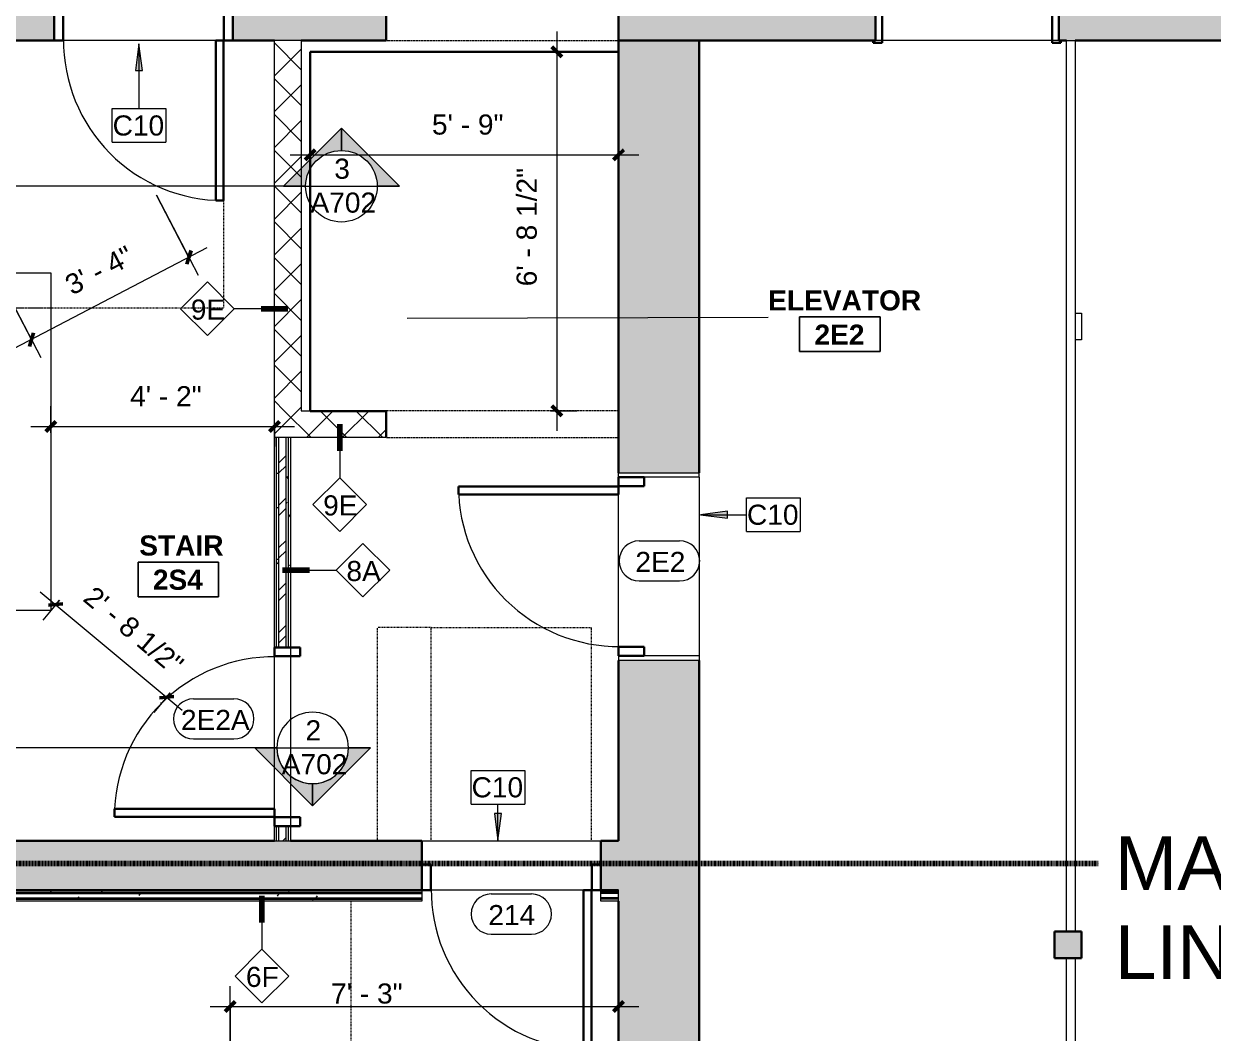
# Model space of a CAD drawing. Header units: inches. Extents: x -1176 to 1507, y -2587 to 978.
# Drawn here: x -905.1 to -639, y -206 to 20 of the extents above; entities that cross this region are included whole.
import ezdxf

# ---------------------------------------------------------------- set-up
doc = ezdxf.new("R2010")
doc.units = ezdxf.units.IN
doc.header["$MEASUREMENT"] = 0
doc.linetypes.add('Dash', pattern=[0.25, 0.125, -0.125])
doc.linetypes.add('Overhead', pattern=[0.15625, 0.09375, -0.0625])
for name, color, linetype, lineweight in [('A-ANNO-DIMS', 211, 'Continuous', 9), ('A-ANNO-DIMS-48', 211, 'Continuous', 9), ('A-ANNO-KEYN', 231, 'Continuous', 9), ('A-ANNO-MATC', 214, 'Dash', 140), ('A-AREA-IDEN', 2, 'Continuous', 9), ('A-COLS', 52, 'Continuous', 18), ('A-DETL', 90, 'Continuous', 9), ('A-DETL-GENF', 92, 'Continuous', 9), ('A-DETL-MBND', 5, 'Continuous', 18), ('A-DETL-MEDM', 33, 'Continuous', 18), ('A-DOOR', 31, 'Continuous', 18), ('A-DOOR-FRAM', 31, 'Continuous', 30), ('A-DOOR-IDEN', 31, 'Continuous', 9), ('A-FLOR', 192, 'Continuous', 18), ('A-FLOR-HRAL', 11, 'Continuous', 18), ('A-GENM', 13, 'Continuous', 18), ('A-WALL', 113, 'Continuous', 18), ('A-WALL-IDEN', 211, 'Continuous', 9), ('A-WALL-PATT', 111, 'Continuous', 18), ('G-ANNO-SYMB', 111, 'Continuous', 9), ('G-ANNO-TEXT', 231, 'Continuous', 9), ('I-WALL', 2, 'Continuous', 18)]:
    doc.layers.add(name, color=color, linetype=linetype, lineweight=lineweight)
doc.styles.add('Arial', font='arial.ttf', dxfattribs={"height": 4.5})
doc.styles.add('Swis721 Lt BT', font='swissl.ttf', dxfattribs={"height": 4.5})
doc.styles.add('Swis721 Lt BT_2', font='swissl.ttf', dxfattribs={"height": 12})
doc.styles.add('Swis721 Lt BT_B', font='', dxfattribs={"height": 4.5})
doc.styles.get('Swis721 Lt BT_B').set_extended_font_data('Swis721 Lt BT', bold=True)
doc.dimstyles.new('OTJ_-_3_32__Linear__1_2__Tolerance_1', dxfattribs={"dimscale": 12, "dimtxt": 4.748918, "dimasz": 0.1875, "dimexe": 0.375, "dimexo": 0.25, "dimgap": 0.25, "dimtad": 1, "dimdec": 1, "dimrnd": 0.5, "dimzin": 3, "dimdsep": 46, "dimlunit": 4, "dimtxsty": 'Swis721 Lt BT', "dimblk1": 'OBLIQUE', "dimblk2": 'OBLIQUE', "dimsah": 1, "dimcen": 0.09, "dimdle": 0.375, "dimazin": 0, "dimtfac": 1, "dimtdec": 4, "dimtix": 1, "dimtmove": 0, "dimatfit": 3, "dimfxl": 1, "dimtvp": 1, "dimfrac": 2, "dimtolj": 1, "dimtzin": 0, "dimarcsym": 2})
doc.dimstyles.new('OTJ_-_3_32__Linear__1_2__Tolerance_2', dxfattribs={"dimscale": 12, "dimtxt": 4.748918, "dimasz": 0.1875, "dimexe": 0.375, "dimexo": 0.25, "dimgap": 0.25, "dimtad": 1, "dimdec": 1, "dimrnd": 0.5, "dimzin": 3, "dimdsep": 46, "dimlunit": 4, "dimtxsty": 'Swis721 Lt BT', "dimblk1": 'OBLIQUE', "dimblk2": 'OBLIQUE', "dimsah": 1, "dimcen": 0.09, "dimdle": 0.375, "dimazin": 0, "dimtfac": 1, "dimtdec": 4, "dimtix": 1, "dimtmove": 2, "dimatfit": 3, "dimfxl": 1, "dimtvp": 1, "dimfrac": 2, "dimtolj": 1, "dimtzin": 0, "dimarcsym": 2})
pattern_1 = [(45, (0, 0), (-4.006467, 4.006467), []), (135, (0, 0), (-4.006467, -4.006467), [])]
pattern_2 = [(0, (0, 0), (15.36, 3.84), [0.634, -10.886, 0.634, -10.886, -61.44]), (0, (0, 0), (15.36, 3.84), [-23.04, 0.634, -22.406, 0.634, -10.886, -26.88]), (0, (0, 0), (15.36, 3.84), [-57.6, 0.634, -7.046, 0.634, -18.566]), (120, (5.76, 1.92), (-11.005538, 11.38215), [0.634, -10.886, 0.634, -10.886, -61.44]), (120, (5.76, 1.92), (-11.005538, 11.38215), [-23.04, 0.634, -22.406, 0.634, -10.886, -26.88]), (120, (5.76, 1.92), (-11.005538, 11.38215), [-57.6, 0.634, -7.046, 0.634, -18.566]), (240, (7.68, 9.6), (-4.354462, -15.22215), [0.634, -10.886, 0.634, -10.886, -61.44]), (240, (7.68, 9.6), (-4.354462, -15.22215), [-23.04, 0.634, -22.406, 0.634, -10.886, -26.88]), (240, (7.68, 9.6), (-4.354462, -15.22215), [-57.6, 0.634, -7.046, 0.634, -18.566])]

# ---------------------------------------------------------------- blocks, each defined once
blk = doc.blocks.new('Top Rail Type - Top Rail_Internal_-5050133-2nd Floor Construction')
at = {"layer": 'A-FLOR-HRAL', "lineweight": 9}
for p, q in [((-671.86, 16.25), (-669.86, 16.25)), ((-671.86, -183.19), (-671.86, 16.25)), ((-669.86, 16.25), (-669.86, -183.19)), ((-671.86, -363.19), (-671.86, -189.19)), ((-669.86, -189.19), (-669.86, -363.19))]:
    blk.add_line(p, q, dxfattribs=at)
blk = doc.blocks.new('Single Flush - D13 3_ X 8_-8254427-2nd Floor Construction')
at = {"layer": 'A-DOOR', "lineweight": 30}
for p, q in [((16.16, -10), (17.91, -10)), ((16.16, -45.81), (16.16, -10)), ((17.91, -10), (17.91, -45.81)), ((17.91, -45.81), (16.16, -45.81))]:
    blk.add_line(p, q, dxfattribs=at)
at = {"layer": 'A-DOOR', "lineweight": 9}
blk.add_arc((17.91, -10), 35.81, 179.5, 270, dxfattribs=at)
at = {"layer": 'A-DOOR-FRAM'}
for p, q in [((-20, -4.25), (-20, -10)), ((-20, -4.25), (-18, -4.25)), ((-18, -4.25), (-18, -10)), ((18, -4.25), (18, -10)), ((18, -4.25), (20, -4.25)), ((20, -4.25), (20, -10)), ((-20, -10), (-18, -10)), ((18, -10), (20, -10))]:
    blk.add_line(p, q, dxfattribs=at)
at = {"layer": 'A-GENM', "linetype": 'Dash', "lineweight": 9}
for p, q in [((-25.62, 57.81), (-29.91, 57.81)), ((-29.91, 10), (-29.91, 57.81)), ((-17.91, 57.81), (-20, 57.81)), ((-17.91, 57.81), (17.91, 57.81)), ((-17.91, 37.5), (-17.91, 57.81)), ((17.91, 10), (17.91, 57.81)), ((-17.91, 10), (-17.91, 10.5)), ((17.87, 10), (17.91, 10)), ((-35.91, -10), (-35.91, -10.38)), ((17.87, -10), (17.91, -10)), ((17.91, -10), (17.91, -69.81)), ((-35.91, -12.38), (-35.91, -60.38)), ((-35.91, -62.38), (-35.91, -69.81)), ((-35.91, -69.81), (17.91, -69.81))]:
    blk.add_line(p, q, dxfattribs=at)
blk = doc.blocks.new('Double Flush - 3_6-8108160-2nd Floor Construction')
at = {"layer": 'A-DOOR', "color": 8, "lineweight": 30}
for p, q in [((-18.91, 10.5), (-0.38, 13.77)), ((-0.38, 13.77), (-0.08, 12.04)), ((0.38, 13.77), (0.08, 12.04)), ((18.91, 10.5), (0.38, 13.77)), ((-0.08, 12.04), (-18.6, 8.78)), ((0.08, 12.04), (18.6, 8.78)), ((-18.6, 8.78), (-18.91, 10.5)), ((18.6, 8.78), (18.91, 10.5))]:
    blk.add_line(p, q, dxfattribs=at)
at = {"layer": 'A-DOOR', "lineweight": 9}
for centre, start, end in [((-18.91, 10.5), 359.5, 10), ((18.91, 10.5), 170, 180.5)]:
    blk.add_arc(centre, 18.81, start, end, dxfattribs=at)
at = {"layer": 'A-DOOR-FRAM', "color": 8}
for p, q in [((-21, 10.5), (-19, 10.5)), ((-21, 10.5), (-21, 10)), ((-21, 10), (-20.5, 10)), ((-20.5, -10), (-20.5, 10)), ((-19, -10.5), (-19, 10.5)), ((19, -10.5), (19, 10.5)), ((19, 10.5), (21, 10.5)), ((20.5, 10), (21, 10)), ((20.5, -10), (20.5, 10)), ((21, 10.5), (21, 10)), ((-21, -10), (-20.5, -10)), ((-21, -10.5), (-21, -10)), ((-21, -10.5), (-19, -10.5)), ((19, -10.5), (21, -10.5)), ((20.5, -10), (21, -10)), ((21, -10.5), (21, -10))]:
    blk.add_line(p, q, dxfattribs=at)
blk = doc.blocks.new('Single Flush - D13 3_ X 8_-V21-2nd Floor Construction')
at = {"layer": 'A-GENM', "linetype": 'Dash', "lineweight": 9}
for p, q in [((-22.91, 57.81), (-29.91, 57.81)), ((-29.91, 10), (-29.91, 57.81)), ((-35.91, -10), (-35.91, -10.38)), ((-35.91, -62.38), (-35.91, -69.81)), ((-35.91, -69.81), (-18.02, -69.81))]:
    blk.add_line(p, q, dxfattribs=at)
blk = doc.blocks.new('Single Flush - D8 3_ X 8_-8258878-2nd Floor Construction')
at = {"layer": 'A-DOOR', "lineweight": 30}
for p, q in [((16.15625, 44.8125), (16.15625, 9)), ((17.90625, 44.8125), (16.15625, 44.8125)), ((17.90625, 9), (17.90625, 44.8125)), ((16.15625, 9), (17.90625, 9))]:
    blk.add_line(p, q, dxfattribs=at)
at = {"layer": 'A-DOOR', "lineweight": 9}
blk.add_arc((17.90625, 9), 35.8125, 90, 180.5, dxfattribs=at)
at = {"layer": 'A-DOOR-FRAM'}
for p, q in [((-20, 3.25), (-20, 9)), ((-20, 9), (-18, 9)), ((-18, 3.25), (-18, 9)), ((18.000004, 3.25), (18.000004, 9)), ((18.000004, 9), (20.000004, 9)), ((20.000004, 3.25), (20.000004, 9)), ((-20, 3.25), (-18, 3.25)), ((18.000004, 3.25), (20.000004, 3.25))]:
    blk.add_line(p, q, dxfattribs=at)
blk = doc.blocks.new('Single Flush - D13 3_ X 8_-8249661-2nd Floor Construction')
at = {"layer": 'A-DOOR', "lineweight": 30}
for p, q in [((16.16, -5.5), (17.91, -5.5)), ((16.16, -41.31), (16.16, -5.5)), ((17.91, -5.5), (17.91, -41.31)), ((17.91, -41.31), (16.16, -41.31))]:
    blk.add_line(p, q, dxfattribs=at)
at = {"layer": 'A-DOOR', "lineweight": 9}
blk.add_arc((17.91, -5.5), 35.81, 179.5, 270, dxfattribs=at)
at = {"layer": 'A-DOOR-FRAM'}
for p, q in [((-20, 0.25), (-20, -5.5)), ((-20, 0.25), (-18, 0.25)), ((-18, 0.25), (-18, -5.5)), ((18, 0.25), (18, -5.5)), ((18, 0.25), (20, 0.25)), ((20, 0.25), (20, -5.5)), ((-20, -5.5), (-18, -5.5)), ((18, -5.5), (20, -5.5))]:
    blk.add_line(p, q, dxfattribs=at)
at = {"layer": 'A-GENM', "linetype": 'Dash', "lineweight": 9}
for p, q in [((-17.91, 53.31), (-29.91, 53.31)), ((-29.91, 5.5), (-29.91, 53.31)), ((-17.91, 53.31), (17.91, 53.31)), ((-17.91, 5.5), (-17.91, 53.31)), ((17.91, 5.5), (17.91, 53.31)), ((17.87, 5.5), (17.91, 5.5)), ((17.87, -5.5), (17.91, -5.5)), ((17.91, -5.5), (17.91, -50.65)), ((-35.91, -8), (-35.91, -50.65)), ((17.91, -56.28), (17.91, -65.31)), ((-33, -65.31), (17.91, -65.31))]:
    blk.add_line(p, q, dxfattribs=at)
blk = doc.blocks.new('Elevator 2 - Elevator 2-7712513-2nd Floor Construction')
at = {"layer": 'A-GENM', "lineweight": 30}
for p, q in [((-772.03, 13.76), (-841.03, 13.76)), ((-841.03, 13.76), (-841.03, -66.74)), ((-772.03, 13.76), (-772.03, -66.63)), ((-841.03, -66.74), (-824.03, -66.74))]:
    blk.add_line(p, q, dxfattribs=at)
blk = doc.blocks.new('Door-Opening - Elevator Opening-7712518-2nd Floor Construction')
at = {"layer": 'A-DETL-GENF', "linetype": 'Overhead'}
for p, q in [((25.68, 10), (-26.32, 10)), ((-26.32, -10), (25.68, -10))]:
    blk.add_line(p, q, dxfattribs=at)
at = {"layer": 'A-DETL-MEDM', "lineweight": 30}
for p, q in [((-26.32, 10), (-26.32, -10)), ((25.68, -10), (25.68, 10))]:
    blk.add_line(p, q, dxfattribs=at)
blk = doc.blocks.new('Door-Opening - Elevator Opening-8184615-2nd Floor Construction')
at = {"layer": 'A-DETL-GENF', "linetype": 'Overhead'}
for p, q in [((25.68, 3), (-26.32, 3)), ((-26.32, -3), (25.68, -3))]:
    blk.add_line(p, q, dxfattribs=at)
at = {"layer": 'A-DETL-MEDM', "lineweight": 30}
for p, q in [((-26.32, 3), (-26.32, -3)), ((25.68, -3), (25.68, 3))]:
    blk.add_line(p, q, dxfattribs=at)
blk = doc.blocks.new('Single Flush - D13 3_ X 8_-8258849-2nd Floor Construction')
at = {"layer": 'A-DOOR', "lineweight": 30}
for p, q in [((16.15625, -1.8125), (17.90625, -1.8125)), ((16.15625, -37.625), (16.15625, -1.8125)), ((17.90625, -1.8125), (17.90625, -37.625)), ((17.90625, -37.625), (16.15625, -37.625))]:
    blk.add_line(p, q, dxfattribs=at)
at = {"layer": 'A-DOOR', "lineweight": 9}
blk.add_arc((17.90625, -1.8125), 35.8125, 179.5, 270, dxfattribs=at)
at = {"layer": 'A-DOOR-FRAM'}
for p, q in [((-20, 3.9375), (-20, -1.8125)), ((-20, 3.9375), (-18, 3.9375)), ((-18, 3.9375), (-18, -1.8125)), ((18.000004, 3.9375), (18.000004, -1.8125)), ((18.000004, 3.9375), (20.000004, 3.9375)), ((20.000004, 3.9375), (20.000004, -1.8125)), ((-20, -1.8125), (-18, -1.8125)), ((18.000004, -1.8125), (20.000004, -1.8125))]:
    blk.add_line(p, q, dxfattribs=at)
blk = doc.blocks.new('Room Tag - Room Name and Number-3379422-2nd Floor Construction')
at = {"layer": 'A-AREA-IDEN'}
for p, q in [((-0.1881, -0.1636), (-0.1881, -0.0018)), ((-0.1881, -0.0018), (0.1869, -0.0018)), ((0.1869, -0.0018), (-0.1881, -0.0018)), ((-0.1881, -0.0018), (-0.1881, -0.1636)), ((0.1869, -0.0018), (0.1869, -0.1636)), ((0.1869, -0.1636), (0.1869, -0.0018)), ((0.1869, -0.1636), (-0.1881, -0.1636)), ((-0.1881, -0.1636), (0.1869, -0.1636))]:
    blk.add_line(p, q, dxfattribs=at)
blk = doc.blocks.new('Door Tag - Door Tag-41184-2nd Floor Construction')
at = {"layer": 'A-DOOR-IDEN'}
for p, q in [((-0.09375, 0.09375), (0.09375, 0.09375)), ((-0.09375, -0.09375), (0.09375, -0.09375))]:
    blk.add_line(p, q, dxfattribs=at)
for centre, start, end in [((-0.09375, 0), 90, 270), ((0.09375, 0), 270, 90)]:
    blk.add_arc(centre, 0.09375, start, end, dxfattribs=at)
blk = doc.blocks.new('DIMBLOCK51-2nd Floor Construction')
at = {"layer": 'A-ANNO-DIMS-48'}
for p, q in [((-841.03, -10.72), (-841.03, -4.81)), ((-772.03, -10.72), (-772.03, -4.81)), ((-845.53, -9.31), (-767.53, -9.31)), ((-841.03, -9.31), (-841.03, -10.72)), ((-772.03, -9.31), (-772.03, -10.72))]:
    blk.add_line(p, q, dxfattribs=at)
at = {"layer": 'A-ANNO-DIMS-48', "lineweight": 50}
for p, q in [((-841.03, -9.31), (-842.15, -10.43)), ((-841.03, -9.31), (-839.9, -8.18)), ((-772.03, -9.31), (-773.15, -10.43)), ((-772.03, -9.31), (-770.9, -8.18))]:
    blk.add_line(p, q, dxfattribs=at)
at = {"layer": 'A-ANNO-DIMS-48', "color": 0, "insert": (-813.8, -0.3), "char_height": 4.5, "width": 17.4579, "attachment_point": 1, "line_spacing_factor": 1.005062, "style": 'Swis721 Lt BT'}
blk.add_mtext('5\' - 9"', dxfattribs=at)
blk = doc.blocks.new('_Oblique')
at = {"color": 0, "linetype": 'ByBlock', "lineweight": -2}
blk.add_line((-0.5, -0.5), (0.5, 0.5), dxfattribs=at)
blk = doc.blocks.new('DIMBLOCK52-2nd Floor Construction')
at = {"layer": 'A-ANNO-DIMS-48'}
for p, q in [((-785.86, 18.26), (-785.86, -71.13)), ((-787.26, 13.76), (-781.36, 13.76)), ((-785.86, 13.76), (-787.26, 13.76)), ((-787.26, -66.63), (-781.36, -66.63)), ((-785.86, -66.63), (-787.26, -66.63))]:
    blk.add_line(p, q, dxfattribs=at)
at = {"layer": 'A-ANNO-DIMS-48', "lineweight": 50}
for p, q in [((-785.86, 13.76), (-786.98, 14.88)), ((-785.86, 13.76), (-784.73, 12.63)), ((-785.86, -66.63), (-786.98, -65.5)), ((-785.86, -66.63), (-784.73, -67.75))]:
    blk.add_line(p, q, dxfattribs=at)
at = {"layer": 'A-ANNO-DIMS-48', "color": 0, "insert": (-794.86, -38.76), "char_height": 4.5, "width": 29.579, "attachment_point": 1, "rotation": 90, "line_spacing_factor": 1.005062, "style": 'Swis721 Lt BT'}
blk.add_mtext('6\' - 8 1/2"', dxfattribs=at)
blk = doc.blocks.new('DIMBLOCK61-2nd Floor Construction')
at = {"layer": 'A-ANNO-DIMS-48'}
for p, q in [((-858.92, -221.7), (-858.92, -195.47)), ((-772.04, -201.38), (-772.04, -195.47)), ((-863.42, -199.97), (-767.54, -199.97)), ((-858.92, -199.97), (-858.92, -221.7)), ((-772.04, -199.97), (-772.04, -201.38))]:
    blk.add_line(p, q, dxfattribs=at)
at = {"layer": 'A-ANNO-DIMS-48', "lineweight": 50}
for p, q in [((-858.92, -199.97), (-857.8, -198.84)), ((-772.04, -199.97), (-770.92, -198.84)), ((-858.92, -199.97), (-860.05, -201.09)), ((-772.04, -199.97), (-773.17, -201.09))]:
    blk.add_line(p, q, dxfattribs=at)
at = {"layer": 'A-ANNO-DIMS-48', "color": 0, "insert": (-836.37, -194.83), "char_height": 4.5, "width": 17.4579, "attachment_point": 1, "line_spacing_factor": 1.005062, "style": 'Swis721 Lt BT'}
blk.add_mtext('7\' - 3"', dxfattribs=at)
blk = doc.blocks.new('Section - Section Head - Filled-1367765-2nd Floor Construction')
at = {"layer": 'G-ANNO-SYMB'}
h = blk.add_hatch(color=256, dxfattribs=at)
edge = h.paths.add_edge_path(flags=0)
edge.add_line((-0.5202, 0), (-0.25, 0.2702))
edge.add_line((-0.25, 0.2702), (-0.25, 0.1667))
edge.add_arc((-0.25, 0), 0.1667, 90, 180)
edge.add_line((-0.4167, 0), (-0.5202, 0))
h = blk.add_hatch(color=256, dxfattribs=at)
edge = h.paths.add_edge_path(flags=0)
edge.add_line((0.0202, 0), (-0.0833, 0))
edge.add_arc((-0.25, 0), 0.1667, 0, 90)
edge.add_line((-0.25, 0.1667), (-0.25, 0.2702))
edge.add_line((-0.25, 0.2702), (0.0202, 0))
for p, q in [((-0.25, 0.2702), (-0.5202, 0)), ((-0.25, 0.2702), (-0.5202, 0)), ((-0.25, 0.2702), (0.0202, 0)), ((-0.25, 0.1667), (-0.25, 0.2702)), ((0.0202, 0), (-0.25, 0.2702)), ((-0.25, 0.2702), (-0.25, 0.1667)), ((-0.5202, 0), (-0.4167, 0)), ((-0.0833, 0), (0.0202, 0)), ((-0.5202, 0), (-0.4167, 0)), ((-0.4167, 0), (-0.5202, 0)), ((0.0202, 0), (-0.0833, 0)), ((-0.0833, 0), (0.0202, 0))]:
    blk.add_line(p, q, dxfattribs=at)
for start, end in [(0, 180), (360, 180), (90, 180), (0, 90), (180, 360)]:
    blk.add_arc((-0.25, 0), 0.1667, start, end, dxfattribs=at)
blk = doc.blocks.new('Keynote Tag - Keynote Number - Boxed-135510-2nd Floor Construction')
at = {"layer": 'A-ANNO-KEYN'}
for p, q in [((-0.125, -0.0792), (-0.125, 0.0781)), ((-0.125, 0.0781), (0.125, 0.0781)), ((0.125, 0.0781), (0.125, -0.0792)), ((-0.125, -0.0792), (0.125, -0.0792))]:
    blk.add_line(p, q, dxfattribs=at)
blk = doc.blocks.new('Wall Tag - 1_4_-62626-2nd Floor Construction')
at = {"layer": 'A-WALL-IDEN'}
for p, q in [((-0.125, 0), (0, 0.125)), ((0, 0.125), (0.125, 0)), ((-0.125, 0), (0, -0.125)), ((0, -0.125), (0.125, 0))]:
    blk.add_line(p, q, dxfattribs=at)
blk = doc.blocks.new('DIMBLOCK75-2nd Floor Construction')
at = {"layer": 'A-ANNO-DIMS-48'}
for p, q in [((-899.06, -71.53), (-899.06, -65.62)), ((-903.56, -70.12), (-844.54, -70.12)), ((-899.06, -70.12), (-899.06, -71.53)), ((-849.04, -69.63), (-849.04, -74.62)), ((-849.04, -70.12), (-849.04, -69.63))]:
    blk.add_line(p, q, dxfattribs=at)
at = {"layer": 'A-ANNO-DIMS-48', "lineweight": 50}
for p, q in [((-899.06, -70.12), (-897.94, -69)), ((-849.04, -70.12), (-847.92, -69)), ((-899.06, -70.12), (-900.19, -71.25)), ((-849.04, -70.12), (-850.17, -71.25))]:
    blk.add_line(p, q, dxfattribs=at)
at = {"layer": 'A-ANNO-DIMS-48', "color": 0, "insert": (-881.33, -61.12), "char_height": 4.5, "width": 17.4579, "attachment_point": 1, "line_spacing_factor": 1.005062, "style": 'Swis721 Lt BT'}
blk.add_mtext('4\' - 2"', dxfattribs=at)
blk = doc.blocks.new('DIMBLOCK76-2nd Floor Construction')
at = {"layer": 'A-ANNO-DIMS-48'}
for p, q in [((-901.42, -107.13), (-869.71, -133.64)), ((-897.14, -109.02), (-900.85, -113.47)), ((-897.97, -110.02), (-897.14, -109.02)), ((-872.33, -129.76), (-876.05, -134.21)), ((-873.16, -130.76), (-872.33, -129.76))]:
    blk.add_line(p, q, dxfattribs=at)
at = {"layer": 'A-ANNO-DIMS-48', "lineweight": 50}
for p, q in [((-897.97, -110.02), (-899.55, -110.16)), ((-897.97, -110.02), (-896.38, -109.87)), ((-873.16, -130.76), (-874.75, -130.9)), ((-873.16, -130.76), (-871.58, -130.62))]:
    blk.add_line(p, q, dxfattribs=at)
at = {"layer": 'A-ANNO-DIMS-48', "color": 0, "insert": (-889.24, -105.57), "char_height": 4.5, "width": 29.579, "attachment_point": 1, "rotation": 320.0979, "line_spacing_factor": 1.005062, "style": 'Swis721 Lt BT'}
blk.add_mtext('2\' - 8 1/2"', dxfattribs=at)
blk = doc.blocks.new('DIMBLOCK77-2nd Floor Construction')
at = {"layer": 'A-ANNO-DIMS-48'}
for p, q in [((-875.44, -18.36), (-866.08, -36.27)), ((-868.17, -32.28), (-875.44, -18.36)), ((-864.18, -30.19), (-907.38, -52.79)), ((-910.67, -36.78), (-901.31, -54.69)), ((-903.39, -50.7), (-910.67, -36.78))]:
    blk.add_line(p, q, dxfattribs=at)
at = {"layer": 'A-ANNO-DIMS-48', "lineweight": 50}
for p, q in [((-868.17, -32.28), (-867.69, -30.76)), ((-868.17, -32.28), (-868.64, -33.8)), ((-903.39, -50.7), (-902.92, -49.18)), ((-903.39, -50.7), (-903.87, -52.22))]:
    blk.add_line(p, q, dxfattribs=at)
at = {"layer": 'A-ANNO-DIMS-48', "color": 0, "insert": (-896.4, -36.88), "char_height": 4.5, "width": 17.4579, "attachment_point": 1, "rotation": 27.6064, "line_spacing_factor": 1.005062, "style": 'Swis721 Lt BT'}
blk.add_mtext('3\' - 4"', dxfattribs=at)

msp = doc.modelspace()

# ---------------------------------------------------------------- hatches: boundary and pattern name
at = {"layer": 'A-ANNO-KEYN'}
for points in [[(-879.35, 15.51), (-880.14, 9.51), (-878.56, 9.51)], [(-753.69, -89.9), (-747.69, -90.69), (-747.69, -89.11)], [(-799.04, -162.79), (-798.25, -156.79), (-799.83, -156.79)]]:
    msp.add_hatch(color=256, dxfattribs=at).paths.add_polyline_path(points, flags=0)
at = {"layer": 'A-COLS'}
msp.add_hatch(color=250, dxfattribs=at).paths.add_polyline_path([(-674.48, -189.19), (-668.48, -189.19), (-668.48, -183.19), (-674.48, -183.19)], flags=0)
at = {"layer": 'A-WALL-PATT'}
h = msp.add_hatch(color=250, dxfattribs=at)
h.paths.add_polyline_path([(-824.03, 16.25), (-824.03, 36.25), (-858.33, 36.25), (-858.33, 16.25), (-843.04, 16.25)], flags=0)
h.paths.add_polyline_path([(-590.07, 16.25), (-590.07, 36.25), (-673.56, 36.25), (-673.56, 16.25), (-636.06, 16.25)], flags=0)
h.paths.add_polyline_path([(-982.35, 16.25), (-898.33, 16.25), (-898.33, 36.25), (-1015.06, 36.25), (-1015.06, 16.25)], flags=0)
h.paths.add_polyline_path([(-754.04, 16.25), (-714.56, 16.25), (-714.56, 36.25), (-772.03, 36.25), (-772.03, 16.25)], flags=0)
at = {"layer": 'A-WALL-PATT', "lineweight": 9}
h = msp.add_hatch(dxfattribs=at)
h.set_pattern_fill('FP_5', color=256, style=0, pattern_type=2)
h.set_pattern_definition(pattern_1)
h.paths.add_polyline_path([(-849.04, -66.63), (-843.04, -66.63), (-843.04, 16.25), (-849.04, 16.25), (-849.04, -8.75)], flags=0)
at = {"layer": 'A-WALL-PATT'}
h = msp.add_hatch(color=250, dxfattribs=at)
h.paths.add_polyline_path([(-754.04, -1262.19), (-754.04, -1210.19), (-772.04, -1210.19), (-772.04, -1262.19)], flags=0)
h.paths.add_polyline_path([(-754.04, -1170.19), (-754.04, -1093.3), (-772.04, -1093.3), (-772.04, -1170.19)], flags=0)
h.paths.add_polyline_path([(-754.04, -1053.19), (-754.04, -1004.19), (-772.04, -1004.19), (-772.04, -1053.19)], flags=0)
h.paths.add_polyline_path([(-757.26, -962.19), (-754.04, -962.19), (-754.04, -860.19), (-772.04, -860.19), (-772.04, -962.19)], flags=0)
h.paths.add_polyline_path([(-772.04, -818.19), (-754.04, -818.19), (-754.04, -716.19), (-772.04, -716.19), (-772.04, -796.22)], flags=0)
h.paths.add_polyline_path([(-754.04, -674.19), (-754.04, -572.19), (-772.04, -572.19), (-772.04, -674.19)], flags=0)
h.paths.add_polyline_path([(-772.04, -530.19), (-754.04, -530.19), (-754.04, -428.19), (-772.04, -428.19), (-772.04, -498.56)], flags=0)
h.paths.add_polyline_path([(-754.04, -386.19), (-754.04, -278.19), (-772.04, -278.19), (-772.04, -386.19), (-757.26, -386.19)], flags=0)
h.paths.add_polyline_path([(-772.04, -236.19), (-754.04, -236.19), (-754.04, -122.5), (-772.04, -122.5), (-772.04, -224.7)], flags=0)
h.paths.add_polyline_path([(-754.04, -80.5), (-754.04, 16.25), (-772.04, 16.25), (-772.03, -80.5)], flags=0)
at = {"layer": 'A-WALL-PATT', "lineweight": 9}
h = msp.add_hatch(dxfattribs=at)
h.set_pattern_fill('FP_5', color=256, style=0, pattern_type=2)
h.set_pattern_definition(pattern_1)
h.paths.add_polyline_path([(-848.54, -72.63), (-824.03, -72.63), (-824.03, -66.63), (-849.04, -66.63), (-849.04, -72.63)], flags=0)
h = msp.add_hatch(dxfattribs=at)
h.set_pattern_fill('FP_19', color=256, style=0, pattern_type=2)
h.set_pattern_definition(pattern_2)
h.paths.add_polyline_path([(-848.54, -162.93), (-848.54, -159.59), (-849.04, -159.59), (-849.04, -162.93)], flags=0)
h.paths.add_polyline_path([(-848.54, -119.59), (-848.54, -72.63), (-849.04, -72.63), (-849.04, -119.59)], flags=0)
h = msp.add_hatch(dxfattribs=at)
h.set_pattern_fill('FP_19', color=256, style=0, pattern_type=2)
h.set_pattern_definition(pattern_2)
h.paths.add_polyline_path([(-848.04, -162.93), (-848.04, -159.59), (-848.54, -159.59), (-848.54, -162.93)], flags=0)
h.paths.add_polyline_path([(-848.54, -119.59), (-848.04, -119.59), (-848.04, -72.63), (-848.54, -72.63)], flags=0)
h = msp.add_hatch(dxfattribs=at)
h.set_pattern_fill('FP_46', color=256, style=0, pattern_type=2)
h.set_pattern_definition([(45, (0, 0), (-4.75176, 4.75176), []), (45, (0, 7.2), (-4.75176, 4.75176), [])])
h.paths.add_polyline_path([(-848.04, -162.93), (-846.42, -162.93), (-846.42, -159.59), (-848.04, -159.59)], flags=0)
h.paths.add_polyline_path([(-846.42, -119.59), (-846.42, -72.63), (-848.04, -72.63), (-848.04, -119.59)], flags=0)
h = msp.add_hatch(dxfattribs=at)
h.set_pattern_fill('FP_19', color=256, style=0, pattern_type=2)
h.set_pattern_definition(pattern_2)
h.paths.add_polyline_path([(-845.92, -162.93), (-845.92, -159.59), (-846.42, -159.59), (-846.42, -162.93)], flags=0)
h.paths.add_polyline_path([(-845.92, -119.59), (-845.92, -72.63), (-846.42, -72.63), (-846.42, -119.59)], flags=0)
h = msp.add_hatch(dxfattribs=at)
h.set_pattern_fill('FP_19', color=256, style=0, pattern_type=2)
h.set_pattern_definition(pattern_2)
h.paths.add_polyline_path([(-845.42, -162.93), (-845.42, -159.59), (-845.92, -159.59), (-845.92, -162.93)], flags=0)
h.paths.add_polyline_path([(-845.92, -119.59), (-845.42, -119.59), (-845.42, -72.63), (-845.92, -72.63)], flags=0)
at = {"layer": 'A-WALL-PATT'}
h = msp.add_hatch(color=250, dxfattribs=at)
h.paths.add_polyline_path([(-816.04, -173.93), (-816.04, -162.93), (-1017.06, -162.93), (-1017.06, -173.93), (-843.83, -173.93)], flags=0)
h.paths.add_polyline_path([(-774.57, -173.93), (-772.04, -173.93), (-772.04, -162.93), (-776.04, -162.93), (-776.04, -173.93)], flags=0)
at = {"layer": 'A-WALL-PATT', "lineweight": 9}
h = msp.add_hatch(dxfattribs=at)
h.set_pattern_fill('FP_19', color=256, style=0, pattern_type=2)
h.set_pattern_definition(pattern_2)
h.paths.add_polyline_path([(-816.04, -174.43), (-816.04, -173.93), (-1017.06, -173.93), (-1017.06, -174.43), (-843.83, -174.43)], flags=0)
h = msp.add_hatch(dxfattribs=at)
h.set_pattern_fill('FP_19', color=256, style=0, pattern_type=2)
h.set_pattern_definition(pattern_2)
h.paths.add_polyline_path([(-843.83, -175.68), (-816.04, -175.68), (-816.04, -174.68), (-1017.06, -174.68), (-1017.06, -175.68), (-913.09, -175.68)], flags=0)
h = msp.add_hatch(dxfattribs=at)
h.set_pattern_fill('FP_19', color=256, style=0, pattern_type=2)
h.set_pattern_definition(pattern_2)
h.paths.add_polyline_path([(-776.04, -174.43), (-772.04, -174.43), (-772.04, -173.93), (-776.04, -173.93)], flags=0)
h = msp.add_hatch(dxfattribs=at)
h.set_pattern_fill('FP_19', color=256, style=0, pattern_type=2)
h.set_pattern_definition(pattern_2)
h.paths.add_polyline_path([(-816.04, -176.43), (-816.04, -175.93), (-1017.06, -175.93), (-1017.06, -176.43), (-843.83, -176.43)], flags=0)

# ---------------------------------------------------------------- linework, layer by layer
at = {"layer": 'A-ANNO-KEYN'}
for p, q in [((-879.35, 15.51), (-880.14, 9.51)), ((-878.56, 9.51), (-879.35, 15.51)), ((-879.35, 15.51), (-879.35, 1.02)), ((-880.14, 9.51), (-878.56, 9.51)), ((-747.69, -89.11), (-753.69, -89.9)), ((-753.69, -89.9), (-747.69, -90.69)), ((-753.69, -89.9), (-743.42, -89.9)), ((-747.69, -90.69), (-747.69, -89.11)), ((-798.25, -156.79), (-799.83, -156.79)), ((-799.83, -156.79), (-799.04, -162.79)), ((-799.04, -162.79), (-799.04, -154.7)), ((-799.04, -162.79), (-798.25, -156.79))]:
    msp.add_line(p, q, dxfattribs=at)
at = {"layer": 'A-ANNO-MATC'}
msp.add_line((-1047.65, -167.98), (-664.65, -167.98), dxfattribs=at)
at = {"layer": 'A-AREA-IDEN'}
msp.add_line((-819.37, -45.9), (-738.57, -45.71), dxfattribs=at)
at = {"layer": 'A-COLS', "color": 8, "lineweight": 30}
for p, q in [((-674.48, -189.19), (-674.48, -183.19)), ((-674.48, -183.19), (-668.48, -183.19)), ((-668.48, -189.19), (-668.48, -183.19)), ((-668.48, -189.19), (-674.48, -189.19))]:
    msp.add_line(p, q, dxfattribs=at)
at = {"layer": 'A-DETL'}
for p, q in [((-876.83, -15.7), (-876.83, -15.45)), ((-874.26, -132.07), (-874.51, -132.07))]:
    msp.add_line(p, q, dxfattribs=at)
at = {"layer": 'A-DETL-MBND', "lineweight": 9}
for p, q in [((-669.86, -44.75), (-668.48, -44.75)), ((-668.48, -44.75), (-668.48, -50.75)), ((-668.48, -50.75), (-669.86, -50.75))]:
    msp.add_line(p, q, dxfattribs=at)
at = {"layer": 'A-FLOR'}
for p, q in [((-673.56, 16.25), (-714.56, 16.25)), ((-912.06, -35.75), (-899.06, -35.75)), ((-899.06, -35.75), (-899.06, -111.32)), ((-772.04, -121.5), (-772.04, -81.5)), ((-754.04, -81.5), (-754.04, -121.5)), ((-899.06, -111.32), (-1017.06, -111.32))]:
    msp.add_line(p, q, dxfattribs=at)
at = {"layer": 'A-WALL', "color": 8, "lineweight": 30}
for p, q in [((-898.33, 36.25), (-898.33, 16.25)), ((-858.33, 36.25), (-858.33, 16.25)), ((-714.56, 36.25), (-714.56, 16.25)), ((-673.56, 36.25), (-673.56, 16.25)), ((-1041.06, 16.25), (-898.33, 16.25)), ((-849.04, 16.25), (-858.33, 16.25)), ((-824.03, 16.25), (-843.04, 16.25)), ((-772.04, 16.25), (-772.04, -66.63)), ((-714.56, 16.25), (-772.03, 16.25)), ((-754.04, 16.25), (-754.04, -80.5)), ((-673.56, 16.25), (-671.86, 16.25)), ((-570.07, 16.25), (-669.86, 16.25)), ((-772.04, -80.5), (-772.04, -72.63)), ((-772.04, -162.93), (-772.04, -122.5)), ((-754.04, -236.19), (-754.04, -122.5)), ((-1017.06, -162.93), (-849.04, -162.93)), ((-845.42, -162.93), (-816.04, -162.93)), ((-816.04, -173.93), (-816.04, -162.93)), ((-776.04, -173.93), (-776.04, -162.93)), ((-772.04, -162.93), (-776.04, -162.93)), ((-816.04, -173.93), (-1017.06, -173.93)), ((-772.04, -173.93), (-776.04, -173.93)), ((-772.04, -219.08), (-772.04, -176.43))]:
    msp.add_line(p, q, dxfattribs=at)
at = {"layer": 'A-WALL', "lineweight": 9}
for p, q in [((-858.33, 16.25), (-898.33, 16.25)), ((-772.04, -80.5), (-754.04, -80.5)), ((-849.04, -159.59), (-849.04, -119.59)), ((-845.42, -119.59), (-845.42, -159.59)), ((-754.04, -122.5), (-772.04, -122.5)), ((-816.04, -162.93), (-776.04, -162.93)), ((-776.04, -173.93), (-816.04, -173.93))]:
    msp.add_line(p, q, dxfattribs=at)
at = {"layer": 'A-WALL'}
for p, q in [((-849.04, -119.59), (-849.04, 16.25)), ((-843.04, 16.25), (-849.04, 16.25)), ((-843.04, 16.25), (-843.04, -66.63)), ((-843.04, -66.63), (-824.03, -66.63)), ((-824.03, -72.63), (-849.04, -72.63)), ((-848.54, -119.59), (-848.54, -72.63)), ((-848.04, -119.59), (-848.04, -72.63)), ((-846.42, -119.59), (-846.42, -72.63)), ((-845.92, -119.59), (-845.92, -72.63)), ((-845.42, -72.63), (-845.42, -119.59)), ((-772.04, -81.5), (-772.04, -80.5)), ((-754.04, -81.5), (-772.04, -81.5)), ((-754.04, -81.5), (-754.04, -80.5)), ((-849.04, -119.59), (-845.42, -119.59)), ((-772.04, -121.5), (-772.04, -122.5)), ((-754.04, -121.5), (-772.04, -121.5)), ((-754.04, -121.5), (-754.04, -122.5)), ((-849.04, -162.93), (-849.04, -159.59)), ((-849.04, -159.59), (-845.42, -159.59)), ((-848.54, -162.93), (-848.54, -159.59)), ((-848.04, -162.93), (-848.04, -159.59)), ((-846.42, -162.93), (-846.42, -159.59)), ((-845.92, -162.93), (-845.92, -159.59)), ((-845.42, -159.59), (-845.42, -162.93)), ((-849.04, -162.93), (-845.42, -162.93)), ((-1017.06, -174.43), (-816.04, -174.43)), ((-1017.06, -174.68), (-816.04, -174.68)), ((-772.04, -174.43), (-776.04, -174.43)), ((-772.04, -174.68), (-776.04, -174.68)), ((-772.04, -176.43), (-772.04, -173.93)), ((-1017.06, -175.68), (-816.04, -175.68)), ((-1017.06, -175.93), (-816.04, -175.93)), ((-772.04, -175.68), (-776.04, -175.68)), ((-772.04, -175.93), (-776.04, -175.93))]:
    msp.add_line(p, q, dxfattribs=at)
at = {"layer": 'A-WALL-IDEN'}
for p, q in [((-846.04, -43.78), (-858.04, -43.78)), ((-834.44, -69.63), (-834.44, -81.63)), ((-847.23, -102.31), (-835.23, -102.31)), ((-851.85, -175.18), (-851.85, -187.18))]:
    msp.add_line(p, q, dxfattribs=at)
at = {"layer": 'A-WALL-IDEN', "lineweight": 90}
for p, q in [((-846.04, -43.78), (-852.04, -43.78)), ((-834.44, -69.63), (-834.44, -75.63)), ((-847.23, -102.31), (-841.23, -102.31)), ((-851.85, -175.18), (-851.85, -181.18))]:
    msp.add_line(p, q, dxfattribs=at)
at = {"layer": 'G-ANNO-SYMB'}
for p, q in [((-846.05, -16.37), (-1020.02, -16.37)), ((-842.05, -16.37), (-826.05, -16.37)), ((-852.49, -142.1), (-1020.9, -142.1)), ((-848.49, -142.1), (-832.49, -142.1))]:
    msp.add_line(p, q, dxfattribs=at)
at = {"layer": 'I-WALL'}
for p, q in [((-816.04, -173.93), (-816.04, -176.43)), ((-776.04, -176.43), (-776.04, -173.93)), ((-816.04, -176.43), (-1017.06, -176.43)), ((-772.04, -176.43), (-776.04, -176.43))]:
    msp.add_line(p, q, dxfattribs=at)

# ---------------------------------------------------------------- block references
at = {"layer": 'A-ANNO-KEYN', "xscale": 47.99999999999997, "yscale": 47.99999999999997, "zscale": 47.99999999999997}
for p in [(-879.35, -2.73), (-737.42, -89.88), (-799.04, -150.89)]:
    msp.add_blockref('Keynote Tag - Keynote Number - Boxed-135510-2nd Floor Construction', p, dxfattribs=at)
at = {"layer": 'A-AREA-IDEN', "xscale": 47.99999999999997, "yscale": 47.99999999999997, "zscale": 47.99999999999997}
for p in [(-722.51, -45.53), (-870.53, -100.4)]:
    msp.add_blockref('Room Tag - Room Name and Number-3379422-2nd Floor Construction', p, dxfattribs=at)
at = {"layer": 'A-DOOR'}
for name, p in [('Single Flush - D13 3_ X 8_-V21-2nd Floor Construction', (-881.04, 26.25)), ('Single Flush - D13 3_ X 8_-8254427-2nd Floor Construction', (-878.33, 26.25)), ('Double Flush - 3_6-8108160-2nd Floor Construction', (-694.06, 26.25)), ('Single Flush - D13 3_ X 8_-8249661-2nd Floor Construction', (-796.04, -168.43))]:
    msp.add_blockref(name, p, dxfattribs=at)
for name, p, rotation in [('Door-Opening - Elevator Opening-7712518-2nd Floor Construction', (-798.35, 26.25), 180), ('Door-Opening - Elevator Opening-8184615-2nd Floor Construction', (-798.35, -69.63), 180), ('Single Flush - D8 3_ X 8_-8258878-2nd Floor Construction', (-763.04, -101.5), 89.99999999999991), ('Single Flush - D13 3_ X 8_-8258849-2nd Floor Construction', (-847.23, -139.59), 269.9999999999999)]:
    msp.add_blockref(name, p, dxfattribs=dict(at, rotation=rotation))
at = {"layer": 'A-DOOR-IDEN', "xscale": 47.99999999999997, "yscale": 47.99999999999997, "zscale": 47.99999999999997}
for p in [(-762.9, -100.23), (-862.62, -135.6), (-796.04, -179.29)]:
    msp.add_blockref('Door Tag - Door Tag-41184-2nd Floor Construction', p, dxfattribs=at)
at = {"layer": 'A-FLOR-HRAL', "lineweight": 9}
msp.add_blockref('Top Rail Type - Top Rail_Internal_-5050133-2nd Floor Construction', (0, 0), dxfattribs=at)
at = {"layer": 'A-GENM', "lineweight": 9}
msp.add_blockref('Elevator 2 - Elevator 2-7712513-2nd Floor Construction', (0, 0), dxfattribs=at)
at = {"layer": 'A-WALL-IDEN', "xscale": 47.99999999999997, "yscale": 47.99999999999997, "zscale": 47.99999999999997}
for p in [(-864.04, -43.78), (-834.44, -87.63), (-829.23, -102.31), (-851.85, -193.18)]:
    msp.add_blockref('Wall Tag - 1_4_-62626-2nd Floor Construction', p, dxfattribs=at)
at = {"layer": 'G-ANNO-SYMB', "extrusion": (0, 0, -1), "xscale": 47.99999999999997, "yscale": 47.99999999999997, "zscale": 47.99999999999997}
msp.add_blockref('Section - Section Head - Filled-1367765-2nd Floor Construction', (846.05, -16.37), dxfattribs=at)
at = {"layer": 'G-ANNO-SYMB', "xscale": 47.99999999999997, "yscale": 47.99999999999997, "zscale": 47.99999999999997, "rotation": 180}
msp.add_blockref('Section - Section Head - Filled-1367765-2nd Floor Construction', (-852.49, -142.1), dxfattribs=at)

# ---------------------------------------------------------------- texts
at = {"layer": 'A-ANNO-KEYN', "char_height": 4.5, "width": 14.0895, "attachment_point": 1, "style": 'Arial'}
for insert in [(-885.24, -0.51), (-743.31, -87.65), (-804.93, -148.67)]:
    msp.add_mtext('C10', dxfattribs=dict(at, insert=insert))
at = {"layer": 'A-AREA-IDEN', "char_height": 4.5, "attachment_point": 1, "style": 'Swis721 Lt BT_B'}
for s, insert, width in [('ELEVATOR', (-738.57, -39.67), 38.784), ('2E2', (-728.21, -47.33), 13.332), ('STAIR', (-879.28, -94.54), 21.0585), ('2S4', (-876.23, -102.2), 13.332)]:
    msp.add_mtext(s, dxfattribs=dict(at, insert=insert, width=width))
at = {"layer": 'A-DOOR-IDEN', "char_height": 4.5, "attachment_point": 1, "style": 'Swis721 Lt BT'}
for s, insert, width in [('2E2', (-768.29, -98.22), 12.8775), ('2E2A', (-869.95, -133.59), 17.574), ('214', (-801.19, -177.28), 12.2715)]:
    msp.add_mtext(s, dxfattribs=dict(at, insert=insert, width=width))
at = {"layer": 'A-WALL-IDEN', "char_height": 4.5, "attachment_point": 1, "style": 'Swis721 Lt BT'}
for s, insert, width in [('9E', (-867.74, -41.72), 8.787), ('9E', (-838.14, -85.56), 8.787), ('8A', (-832.93, -100.25), 8.787), ('6F', (-855.42, -191.11), 8.484)]:
    msp.add_mtext(s, dxfattribs=dict(at, insert=insert, width=width))
at = {"layer": 'G-ANNO-SYMB', "char_height": 4.5, "attachment_point": 1, "style": 'Swis721 Lt BT'}
for s, insert, width in [('3', (-835.65, -10.19), 4.0905), ('A702', (-840.97, -17.78), 16.968), ('2', (-842.08, -135.91), 4.0905), ('A702', (-847.4, -143.5), 16.968)]:
    msp.add_mtext(s, dxfattribs=dict(at, insert=insert, width=width))
at = {"layer": 'G-ANNO-TEXT', "color": 7, "char_height": 12, "attachment_point": 1, "style": 'Swis721 Lt BT_2'}
for s, insert, width in [('MATCH ', (-661.03, -161.92), 73.1745), ('LINE B', (-661.03, -181.8), 59.691)]:
    msp.add_mtext(s, dxfattribs=dict(at, insert=insert, width=width))

# ---------------------------------------------------------------- dimensions: what is measured, and where the dimension line sits
at = {"layer": 'A-ANNO-DIMS'}
for base, p1, p2, angle, override, picture, middle in [((-785.86, -66.63), (-784.26, 13.76), (-784.26, -66.63), 90, {"dimpost": '<>', "dimfxl": 80.381539}, 'DIMBLOCK52-2nd Floor Construction', (-791.43, -26.44)), ((-903.39, -50.7), (-876.83, -15.7), (-912.06, -34.13), 27.6064, {"dimpost": '<>', "dimfxl": 39.75535}, 'DIMBLOCK77-2nd Floor Construction', (-888.24, -36.78)), ((-873.16, -130.76), (-899.06, -111.32), (-874.26, -132.07), 320.0979, {"dimpost": '<>', "dimfxl": 32.335292}, 'DIMBLOCK76-2nd Floor Construction', (-881.99, -116.11))]:
    dim = msp.add_linear_dim(base=base, p1=p1, p2=p2, angle=angle, dimstyle='OTJ_-_3_32__Linear__1_2__Tolerance_1', override=override, dxfattribs=at)
    dim.commit()
    dim.dimension.update_dxf_attribs({"geometry": picture, "text_midpoint": middle})
for base, p1, p2, override, picture, middle in [((-772.03, -9.31), (-841.03, -7.72), (-772.03, -7.72), {"dimpost": '<>', "dimfxl": 69}, 'DIMBLOCK51-2nd Floor Construction', (-806.53, -3.99)), ((-849.04, -70.12), (-899.06, -68.53), (-849.04, -72.63), {"dimpost": '<>', "dimfxl": 50.185493}, 'DIMBLOCK75-2nd Floor Construction', (-874.05, -64.87))]:
    dim = msp.add_linear_dim(base=base, p1=p1, p2=p2, dimstyle='OTJ_-_3_32__Linear__1_2__Tolerance_1', override=override, dxfattribs=at)
    dim.commit()
    dim.dimension.update_dxf_attribs({"geometry": picture, "text_midpoint": middle})
dim = msp.add_linear_dim(base=(-772.04, -199.97), p1=(-858.92, -224.7), p2=(-772.04, -198.38), dimstyle='OTJ_-_3_32__Linear__1_2__Tolerance_2', override={"dimpost": '<>', "dimfxl": 90.777306}, dxfattribs=at)
dim.commit()
dim.dimension.update_dxf_attribs({"geometry": 'DIMBLOCK61-2nd Floor Construction', "text_midpoint": (-827.64, -197.83), "dimtype": 160})

doc.saveas('drawing.dxf')
